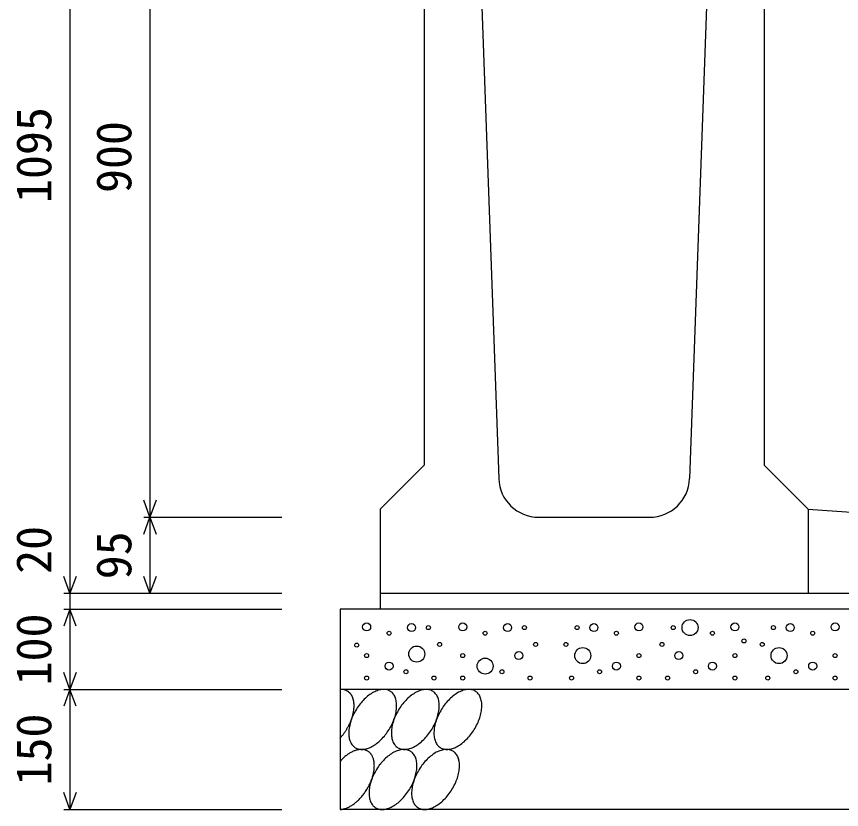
# Model space of a CAD drawing. Units: millimetres, scale not verified. Extents: x -25200 to 25200, y -8910 to 8910.
# Drawn here: x 14938 to 15969, y 1711 to 2702 of the extents above; entities that cross this region are included whole.
import ezdxf
from ezdxf.enums import TextEntityAlignment as Align

# ---------------------------------------------------------------- set-up
doc = ezdxf.new("R2010")
doc.units = ezdxf.units.MM
doc.header["$LTSCALE"] = 30
for name, color, linetype, lineweight in [('0-0_DIM', 7, 'Continuous', 25), ('0-2_HATCH', 6, 'Continuous', 25), ('0-5_OUTLINE', 3, 'Continuous', 25)]:
    doc.layers.add(name, color=color, linetype=linetype, lineweight=lineweight)
doc.styles.add('ＭＳ ゴシック', font='')
doc.styles.get('ＭＳ ゴシック').set_extended_font_data('MS Gothic')

msp = doc.modelspace()

# ---------------------------------------------------------------- linework, layer by layer
at = {"layer": '0-0_DIM'}
for p, q in [((15004.78, 3076.3), (15004.78, 1981.3)), ((15104.78, 2976.3), (15104.78, 2076.3)), ((15097.28, 2076.3), (15269.78, 2076.3)), ((15104.78, 2076.3), (15104.78, 1981.3)), ((14997.28, 1981.3), (15269.78, 1981.3)), ((14997.28, 1961.3), (15269.78, 1961.3)), ((14997.28, 1861.3), (15269.78, 1861.3)), ((15004.78, 1861.3), (15004.78, 1711.3)), ((14997.28, 1711.3), (15269.78, 1711.3))]:
    msp.add_line(p, q, dxfattribs=at)
for points in [[(15112.47, 2097.44), (15104.78, 2076.3), (15097.08, 2097.44)], [(15097.08, 2055.15), (15104.78, 2076.3), (15112.47, 2055.15)], [(15012.48, 2002.44), (15004.78, 1981.3), (14997.08, 2002.44)], [(15112.47, 2002.44), (15104.78, 1981.3), (15097.08, 2002.44)], [(15004.78, 1981.3), (15004.78, 1961.3), (15004.78, 1861.3)], [(15012.48, 1940.15), (15004.78, 1961.3), (14997.08, 1940.15)], [(15012.48, 1882.44), (15004.78, 1861.3), (14997.08, 1882.44)], [(15012.48, 1840.15), (15004.78, 1861.3), (14997.08, 1840.15)], [(15012.48, 1732.44), (15004.78, 1711.3), (14997.08, 1732.44)]]:
    msp.add_lwpolyline(points, dxfattribs=at)
at = {"layer": '0-2_HATCH'}
for points in [[(15347.38, 1860.86), (15346.88, 1860.96), (15346.48, 1861.04), (15346.08, 1861.11), (15345.58, 1861.16), (15345.08, 1861.21), (15344.68, 1861.24), (15344.18, 1861.27), (15343.68, 1861.28), (15343.28, 1861.27), (15342.78, 1861.26), (15342.28, 1861.23)], [(15358.88, 1848.63), (15358.78, 1849.13), (15358.58, 1849.62), (15358.48, 1850.1), (15358.28, 1850.57), (15358.08, 1851.04), (15357.88, 1851.49), (15357.78, 1851.94), (15357.58, 1852.38), (15357.28, 1852.81), (15357.08, 1853.23), (15356.88, 1853.64), (15356.68, 1854.04), (15356.38, 1854.43), (15356.18, 1854.81), (15355.88, 1855.18), (15355.58, 1855.54), (15355.38, 1855.89), (15355.08, 1856.24), (15354.78, 1856.57), (15354.48, 1856.89), (15354.18, 1857.2), (15353.88, 1857.49), (15353.48, 1857.78), (15353.18, 1858.06), (15352.88, 1858.33), (15352.48, 1858.58), (15352.18, 1858.83), (15351.78, 1859.06), (15351.38, 1859.28), (15350.98, 1859.49), (15350.68, 1859.69), (15350.28, 1859.88), (15349.88, 1860.05), (15349.48, 1860.22), (15349.08, 1860.37), (15348.68, 1860.51), (15348.18, 1860.64), (15347.78, 1860.76), (15347.38, 1860.86)], [(15404.98, 1859.08), (15403.88, 1859.66), (15402.78, 1860.15), (15401.68, 1860.56), (15400.58, 1860.87), (15399.28, 1861.1), (15398.08, 1861.23), (15396.78, 1861.28), (15395.48, 1861.23), (15394.08, 1861.1), (15392.68, 1860.87), (15391.28, 1860.56), (15389.88, 1860.15), (15388.48, 1859.66), (15386.98, 1859.09), (15385.58, 1858.42), (15384.08, 1857.68), (15382.58, 1856.85), (15381.18, 1855.94), (15379.68, 1854.96), (15378.28, 1853.9), (15376.78, 1852.77), (15375.38, 1851.56), (15373.98, 1850.29), (15372.58, 1848.96), (15371.18, 1847.57), (15369.88, 1846.12), (15368.58, 1844.61), (15367.28, 1843.06), (15366.08, 1841.46), (15364.88, 1839.81), (15363.78, 1838.13), (15362.68, 1836.41), (15361.58, 1834.66), (15360.68, 1832.89), (15359.68, 1831.09), (15358.78, 1829.28), (15357.98, 1827.45), (15357.18, 1825.62), (15356.48, 1823.78)], [(15412.38, 1847.57), (15411.98, 1848.96), (15411.58, 1850.29), (15411.08, 1851.56), (15410.58, 1852.76), (15409.98, 1853.9), (15409.28, 1854.96), (15408.48, 1855.94), (15407.68, 1856.85), (15406.88, 1857.68), (15405.88, 1858.42), (15404.98, 1859.08)], [(15458.18, 1859.08), (15457.08, 1859.66), (15456.08, 1860.15), (15454.88, 1860.56), (15453.78, 1860.87), (15452.48, 1861.1), (15451.28, 1861.23), (15449.98, 1861.28), (15448.68, 1861.23), (15447.28, 1861.1), (15445.98, 1860.87), (15444.58, 1860.56), (15443.08, 1860.15), (15441.68, 1859.66), (15440.18, 1859.09), (15438.78, 1858.42), (15437.28, 1857.68), (15435.88, 1856.85), (15434.38, 1855.94), (15432.88, 1854.96), (15431.48, 1853.9), (15429.98, 1852.77), (15428.58, 1851.56), (15427.18, 1850.29), (15425.78, 1848.96), (15424.38, 1847.57), (15423.08, 1846.12), (15421.78, 1844.61), (15420.58, 1843.06), (15419.28, 1841.46), (15418.08, 1839.81), (15416.98, 1838.13), (15415.88, 1836.41), (15414.88, 1834.66), (15413.88, 1832.89), (15412.88, 1831.09), (15411.98, 1829.28), (15411.18, 1827.45), (15410.48, 1825.62), (15409.68, 1823.78)], [(15465.58, 1847.57), (15465.18, 1848.96), (15464.78, 1850.29), (15464.28, 1851.56), (15463.78, 1852.76), (15463.18, 1853.9), (15462.48, 1854.96), (15461.68, 1855.94), (15460.88, 1856.85), (15460.08, 1857.68), (15459.08, 1858.42), (15458.18, 1859.08)], [(15511.38, 1859.08), (15510.28, 1859.66), (15509.28, 1860.15), (15508.08, 1860.56), (15506.98, 1860.87), (15505.78, 1861.1), (15504.48, 1861.23), (15503.18, 1861.28), (15501.88, 1861.23), (15500.48, 1861.1), (15499.18, 1860.87), (15497.78, 1860.56), (15496.28, 1860.15), (15494.88, 1859.66), (15493.48, 1859.09), (15491.98, 1858.42), (15490.48, 1857.68), (15489.08, 1856.85), (15487.58, 1855.94), (15486.08, 1854.96), (15484.68, 1853.9), (15483.18, 1852.77), (15481.78, 1851.56), (15480.38, 1850.29), (15478.98, 1848.96), (15477.68, 1847.57), (15476.28, 1846.12), (15474.98, 1844.61), (15473.78, 1843.06), (15472.48, 1841.46), (15471.28, 1839.81), (15470.18, 1838.13), (15469.08, 1836.41), (15468.08, 1834.66), (15467.08, 1832.89), (15466.08, 1831.09), (15465.18, 1829.28), (15464.38, 1827.45), (15463.68, 1825.62), (15462.98, 1823.78)], [(15518.78, 1847.57), (15518.38, 1848.96), (15517.98, 1850.29), (15517.48, 1851.56), (15516.98, 1852.76), (15516.38, 1853.9), (15515.68, 1854.96), (15514.88, 1855.94), (15514.08, 1856.85), (15513.28, 1857.68), (15512.38, 1858.42), (15511.38, 1859.08)], [(15356.88, 1824.79), (15357.08, 1825.46), (15357.28, 1826.13), (15357.58, 1826.8), (15357.78, 1827.46), (15357.88, 1828.13), (15358.08, 1828.8), (15358.28, 1829.46), (15358.48, 1830.12), (15358.58, 1830.78), (15358.78, 1831.44), (15358.88, 1832.09), (15358.98, 1832.75), (15359.18, 1833.4), (15359.28, 1834.04), (15359.38, 1834.69), (15359.38, 1835.33), (15359.48, 1835.96), (15359.58, 1836.59), (15359.68, 1837.22), (15359.68, 1837.85), (15359.78, 1838.47), (15359.78, 1839.08), (15359.78, 1839.69), (15359.78, 1840.29), (15359.78, 1840.89), (15359.78, 1841.49), (15359.78, 1842.08), (15359.78, 1842.66), (15359.78, 1843.24), (15359.68, 1843.81), (15359.68, 1844.37), (15359.58, 1844.93), (15359.48, 1845.48), (15359.38, 1846.02), (15359.38, 1846.56), (15359.28, 1847.09), (15359.18, 1847.61), (15358.98, 1848.12), (15358.88, 1848.63)], [(15379.28, 1788.47), (15380.68, 1789.13), (15382.18, 1789.88), (15383.58, 1790.7), (15385.08, 1791.61), (15386.58, 1792.6), (15387.98, 1793.66), (15389.48, 1794.79), (15390.88, 1795.99), (15392.28, 1797.26), (15393.68, 1798.59), (15394.98, 1799.99), (15396.38, 1801.44), (15397.68, 1802.94), (15398.88, 1804.5), (15400.18, 1806.1), (15401.38, 1807.74), (15402.48, 1809.42), (15403.58, 1811.14), (15404.58, 1812.89), (15405.58, 1814.66), (15406.58, 1816.46), (15407.48, 1818.27), (15408.28, 1820.1), (15408.98, 1821.94), (15409.68, 1823.78), (15410.38, 1825.62), (15410.98, 1827.45), (15411.48, 1829.28), (15411.88, 1831.09), (15412.28, 1832.89), (15412.58, 1834.66), (15412.78, 1836.41), (15412.88, 1838.13), (15412.98, 1839.81), (15412.98, 1841.45), (15412.98, 1843.05), (15412.78, 1844.61), (15412.58, 1846.11), (15412.38, 1847.57)], [(15432.48, 1788.47), (15433.88, 1789.13), (15435.38, 1789.88), (15436.88, 1790.7), (15438.28, 1791.61), (15439.78, 1792.6), (15441.18, 1793.66), (15442.68, 1794.79), (15444.08, 1795.99), (15445.48, 1797.26), (15446.88, 1798.59), (15448.28, 1799.99), (15449.58, 1801.44), (15450.88, 1802.94), (15452.18, 1804.5), (15453.38, 1806.1), (15454.58, 1807.74), (15455.68, 1809.42), (15456.78, 1811.14), (15457.78, 1812.89), (15458.78, 1814.66), (15459.78, 1816.46), (15460.68, 1818.27), (15461.48, 1820.1), (15462.28, 1821.94), (15462.98, 1823.78), (15463.58, 1825.62), (15464.18, 1827.45), (15464.68, 1829.28), (15465.08, 1831.09), (15465.48, 1832.89), (15465.78, 1834.66), (15465.98, 1836.41), (15466.18, 1838.13), (15466.18, 1839.81), (15466.18, 1841.45), (15466.18, 1843.05), (15466.08, 1844.61), (15465.88, 1846.11), (15465.58, 1847.57)], [(15485.68, 1788.47), (15487.08, 1789.13), (15488.58, 1789.88), (15490.08, 1790.7), (15491.48, 1791.61), (15492.98, 1792.6), (15494.38, 1793.66), (15495.88, 1794.79), (15497.28, 1795.99), (15498.68, 1797.26), (15500.08, 1798.59), (15501.48, 1799.99), (15502.78, 1801.44), (15504.08, 1802.94), (15505.38, 1804.5), (15506.58, 1806.1), (15507.78, 1807.74), (15508.88, 1809.42), (15509.98, 1811.14), (15511.08, 1812.89), (15512.08, 1814.66), (15512.98, 1816.46), (15513.88, 1818.27), (15514.68, 1820.1), (15515.48, 1821.94), (15516.18, 1823.78), (15516.78, 1825.62), (15517.38, 1827.45), (15517.88, 1829.28), (15518.28, 1831.09), (15518.68, 1832.89), (15518.98, 1834.66), (15519.18, 1836.41), (15519.38, 1838.13), (15519.38, 1839.81), (15519.48, 1841.45), (15519.38, 1843.05), (15519.28, 1844.61), (15519.08, 1846.11), (15518.78, 1847.57)], [(15342.28, 1800.48), (15342.78, 1801.01), (15343.28, 1801.54), (15343.68, 1802.09), (15344.18, 1802.64), (15344.68, 1803.19), (15345.08, 1803.76), (15345.58, 1804.33), (15346.08, 1804.9), (15346.48, 1805.49), (15346.88, 1806.07), (15347.38, 1806.67), (15347.78, 1807.27), (15348.18, 1807.87), (15348.68, 1808.48), (15349.08, 1809.1), (15349.48, 1809.72), (15349.88, 1810.34), (15350.28, 1810.97), (15350.68, 1811.6), (15350.98, 1812.24), (15351.38, 1812.88), (15351.78, 1813.52), (15352.18, 1814.17), (15352.48, 1814.82), (15352.88, 1815.47), (15353.18, 1816.12), (15353.48, 1816.78), (15353.88, 1817.44), (15354.18, 1818.1), (15354.48, 1818.77), (15354.78, 1819.43), (15355.08, 1820.1), (15355.38, 1820.77), (15355.58, 1821.44), (15355.88, 1822.11), (15356.18, 1822.78), (15356.38, 1823.45), (15356.68, 1824.12), (15356.88, 1824.79)], [(15356.48, 1823.78), (15355.88, 1821.94), (15355.28, 1820.1), (15354.78, 1818.28), (15354.38, 1816.46), (15353.98, 1814.67), (15353.68, 1812.89), (15353.48, 1811.15), (15353.28, 1809.43), (15353.28, 1807.75), (15353.18, 1806.1), (15353.28, 1804.5), (15353.38, 1802.94), (15353.58, 1801.44), (15353.88, 1799.99), (15354.28, 1798.59), (15354.68, 1797.26), (15355.18, 1795.99), (15355.68, 1794.79), (15356.28, 1793.66), (15356.98, 1792.6), (15357.78, 1791.61), (15358.58, 1790.71), (15359.38, 1789.88), (15360.38, 1789.13), (15361.28, 1788.47), (15362.38, 1787.89), (15363.38, 1787.4), (15364.58, 1787), (15365.68, 1786.68), (15366.98, 1786.46), (15368.18, 1786.32), (15369.48, 1786.28), (15370.78, 1786.32), (15372.18, 1786.46), (15373.48, 1786.68), (15374.88, 1787), (15376.38, 1787.4), (15377.78, 1787.89), (15379.28, 1788.47)], [(15409.68, 1823.78), (15409.08, 1821.94), (15408.48, 1820.1), (15407.98, 1818.28), (15407.58, 1816.46), (15407.18, 1814.67), (15406.88, 1812.89), (15406.68, 1811.15), (15406.58, 1809.43), (15406.48, 1807.75), (15406.48, 1806.1), (15406.48, 1804.5), (15406.58, 1802.94), (15406.88, 1801.44), (15407.08, 1799.99), (15407.48, 1798.59), (15407.88, 1797.26), (15408.38, 1795.99), (15408.88, 1794.79), (15409.48, 1793.66), (15410.18, 1792.6), (15410.98, 1791.61), (15411.78, 1790.71), (15412.58, 1789.88), (15413.58, 1789.13), (15414.48, 1788.47), (15415.58, 1787.89), (15416.58, 1787.4), (15417.78, 1787), (15418.88, 1786.68), (15420.18, 1786.46), (15421.38, 1786.32), (15422.68, 1786.28), (15423.98, 1786.32), (15425.38, 1786.46), (15426.78, 1786.68), (15428.18, 1787), (15429.58, 1787.4), (15430.98, 1787.89), (15432.48, 1788.47)], [(15462.98, 1823.78), (15462.28, 1821.94), (15461.68, 1820.1), (15461.18, 1818.28), (15460.78, 1816.46), (15460.38, 1814.67), (15460.08, 1812.89), (15459.88, 1811.15), (15459.78, 1809.43), (15459.68, 1807.75), (15459.68, 1806.1), (15459.68, 1804.5), (15459.88, 1802.94), (15460.08, 1801.44), (15460.28, 1799.99), (15460.68, 1798.59), (15461.08, 1797.26), (15461.58, 1795.99), (15462.08, 1794.79), (15462.68, 1793.66), (15463.38, 1792.6), (15464.18, 1791.61), (15464.98, 1790.71), (15465.78, 1789.88), (15466.78, 1789.13), (15467.68, 1788.47), (15468.78, 1787.89), (15469.88, 1787.4), (15470.98, 1787), (15472.18, 1786.68), (15473.38, 1786.46), (15474.58, 1786.32), (15475.88, 1786.28), (15477.18, 1786.32), (15478.58, 1786.46), (15479.98, 1786.68), (15481.38, 1787), (15482.78, 1787.4), (15484.18, 1787.89), (15485.68, 1788.47)], [(15382.28, 1778.52), (15381.88, 1779.23), (15381.38, 1779.9), (15380.98, 1780.55), (15380.48, 1781.16), (15379.88, 1781.74), (15379.38, 1782.29), (15378.78, 1782.8), (15378.18, 1783.29), (15377.58, 1783.73), (15376.98, 1784.14), (15376.28, 1784.52), (15375.68, 1784.86), (15374.98, 1785.17), (15374.18, 1785.44), (15373.48, 1785.67), (15372.68, 1785.86), (15371.98, 1786.02), (15371.18, 1786.14), (15370.38, 1786.23), (15369.48, 1786.28), (15368.68, 1786.29), (15367.88, 1786.26), (15366.98, 1786.19), (15366.08, 1786.09), (15365.18, 1785.95), (15364.28, 1785.78), (15363.38, 1785.56), (15362.48, 1785.31), (15361.58, 1785.03), (15360.68, 1784.71), (15359.78, 1784.35), (15358.78, 1783.96), (15357.88, 1783.53), (15356.88, 1783.07), (15355.98, 1782.57), (15355.08, 1782.04), (15354.08, 1781.48), (15353.18, 1780.88), (15352.18, 1780.25)], [(15430.28, 1784.09), (15429.18, 1784.67), (15428.18, 1785.16), (15426.98, 1785.57), (15425.88, 1785.88), (15424.68, 1786.11), (15423.38, 1786.24), (15422.08, 1786.29), (15420.78, 1786.24), (15419.38, 1786.11), (15418.08, 1785.88), (15416.68, 1785.57), (15415.18, 1785.16), (15413.78, 1784.67), (15412.38, 1784.1), (15410.88, 1783.43), (15409.38, 1782.69), (15407.98, 1781.86), (15406.48, 1780.95), (15404.98, 1779.97), (15403.58, 1778.91), (15402.08, 1777.78), (15400.68, 1776.57), (15399.28, 1775.3), (15397.88, 1773.97), (15396.58, 1772.58), (15395.18, 1771.13), (15393.88, 1769.62), (15392.68, 1768.07), (15391.38, 1766.47), (15390.28, 1764.82), (15389.08, 1763.14), (15387.98, 1761.42), (15386.98, 1759.67), (15385.98, 1757.9), (15384.98, 1756.1), (15384.18, 1754.29), (15383.28, 1752.46), (15382.58, 1750.63), (15381.88, 1748.79)], [(15437.68, 1772.57), (15437.28, 1773.97), (15436.88, 1775.3), (15436.38, 1776.57), (15435.88, 1777.77), (15435.28, 1778.91), (15434.58, 1779.97), (15433.78, 1780.95), (15432.98, 1781.86), (15432.18, 1782.69), (15431.28, 1783.43), (15430.28, 1784.09)], [(15483.48, 1784.09), (15482.48, 1784.67), (15481.38, 1785.16), (15480.28, 1785.57), (15479.08, 1785.88), (15477.88, 1786.11), (15476.58, 1786.24), (15475.28, 1786.29), (15473.98, 1786.24), (15472.68, 1786.11), (15471.28, 1785.88), (15469.88, 1785.57), (15468.48, 1785.16), (15466.98, 1784.67), (15465.58, 1784.1), (15464.08, 1783.43), (15462.58, 1782.69), (15461.18, 1781.86), (15459.68, 1780.95), (15458.18, 1779.97), (15456.78, 1778.91), (15455.28, 1777.78), (15453.88, 1776.57), (15452.48, 1775.3), (15451.08, 1773.97), (15449.78, 1772.58), (15448.38, 1771.13), (15447.08, 1769.62), (15445.88, 1768.07), (15444.58, 1766.47), (15443.48, 1764.82), (15442.28, 1763.14), (15441.18, 1761.42), (15440.18, 1759.67), (15439.18, 1757.9), (15438.18, 1756.1), (15437.38, 1754.29), (15436.48, 1752.46), (15435.78, 1750.63), (15435.08, 1748.79)], [(15490.88, 1772.57), (15490.58, 1773.97), (15490.08, 1775.3), (15489.68, 1776.57), (15489.08, 1777.77), (15488.48, 1778.91), (15487.78, 1779.97), (15487.08, 1780.95), (15486.28, 1781.86), (15485.38, 1782.69), (15484.48, 1783.43), (15483.48, 1784.09)], [(15352.18, 1780.25), (15351.28, 1779.59), (15350.38, 1778.9), (15349.38, 1778.18), (15348.48, 1777.44), (15347.58, 1776.66), (15346.68, 1775.85), (15345.78, 1775.02), (15344.88, 1774.16), (15343.98, 1773.28), (15343.18, 1772.37), (15342.28, 1771.44)], [(15376.28, 1737.18), (15376.98, 1738.31), (15377.58, 1739.45), (15378.18, 1740.6), (15378.78, 1741.76), (15379.38, 1742.93), (15379.88, 1744.1), (15380.48, 1745.27), (15380.98, 1746.45), (15381.38, 1747.63), (15381.88, 1748.82), (15382.28, 1750), (15382.68, 1751.18), (15382.98, 1752.36), (15383.38, 1753.54), (15383.68, 1754.71), (15383.98, 1755.87), (15384.18, 1757.03), (15384.38, 1758.18), (15384.58, 1759.32), (15384.78, 1760.45), (15384.88, 1761.57), (15384.98, 1762.67), (15385.08, 1763.77), (15385.08, 1764.84), (15385.18, 1765.9), (15385.08, 1766.95), (15385.08, 1767.97), (15384.98, 1768.98), (15384.88, 1769.97), (15384.78, 1770.93), (15384.58, 1771.88), (15384.38, 1772.8), (15384.18, 1773.69), (15383.98, 1774.56), (15383.68, 1775.41), (15383.38, 1776.23), (15382.98, 1777.02), (15382.68, 1777.79), (15382.28, 1778.52)], [(15404.58, 1713.48), (15405.98, 1714.14), (15407.48, 1714.89), (15408.98, 1715.71), (15410.38, 1716.62), (15411.88, 1717.61), (15413.28, 1718.67), (15414.78, 1719.8), (15416.18, 1721), (15417.58, 1722.27), (15418.98, 1723.6), (15420.38, 1725), (15421.68, 1726.45), (15422.98, 1727.95), (15424.28, 1729.51), (15425.48, 1731.11), (15426.68, 1732.75), (15427.78, 1734.43), (15428.88, 1736.15), (15429.98, 1737.9), (15430.98, 1739.67), (15431.88, 1741.47), (15432.78, 1743.28), (15433.58, 1745.11), (15434.38, 1746.94), (15435.08, 1748.78), (15435.68, 1750.62), (15436.28, 1752.46), (15436.78, 1754.29), (15437.18, 1756.1), (15437.58, 1757.9), (15437.88, 1759.67), (15438.08, 1761.42), (15438.28, 1763.14), (15438.38, 1764.82), (15438.38, 1766.46), (15438.28, 1768.06), (15438.18, 1769.62), (15437.98, 1771.12), (15437.68, 1772.57)], [(15457.78, 1713.48), (15459.18, 1714.14), (15460.68, 1714.89), (15462.18, 1715.71), (15463.58, 1716.62), (15465.08, 1717.61), (15466.58, 1718.67), (15467.98, 1719.8), (15469.38, 1721), (15470.78, 1722.27), (15472.18, 1723.6), (15473.58, 1725), (15474.88, 1726.45), (15476.18, 1727.95), (15477.48, 1729.51), (15478.68, 1731.11), (15479.88, 1732.75), (15480.98, 1734.43), (15482.08, 1736.15), (15483.18, 1737.9), (15484.18, 1739.67), (15485.08, 1741.47), (15485.98, 1743.28), (15486.78, 1745.11), (15487.58, 1746.94), (15488.28, 1748.78), (15488.88, 1750.62), (15489.48, 1752.46), (15489.98, 1754.29), (15490.38, 1756.1), (15490.78, 1757.9), (15491.08, 1759.67), (15491.28, 1761.42), (15491.48, 1763.14), (15491.58, 1764.82), (15491.58, 1766.46), (15491.48, 1768.06), (15491.38, 1769.62), (15491.18, 1771.12), (15490.88, 1772.57)], [(15381.88, 1748.79), (15381.18, 1746.95), (15380.68, 1745.11), (15380.08, 1743.29), (15379.68, 1741.47), (15379.28, 1739.68), (15378.98, 1737.9), (15378.78, 1736.15), (15378.68, 1734.44), (15378.58, 1732.75), (15378.58, 1731.11), (15378.58, 1729.51), (15378.78, 1727.95), (15378.98, 1726.45), (15379.18, 1725), (15379.58, 1723.6), (15379.98, 1722.27), (15380.48, 1721), (15380.98, 1719.8), (15381.68, 1718.67), (15382.28, 1717.61), (15383.08, 1716.62), (15383.88, 1715.72), (15384.78, 1714.89), (15385.68, 1714.14), (15386.58, 1713.48), (15387.68, 1712.9), (15388.78, 1712.41), (15389.88, 1712.01), (15391.08, 1711.69), (15392.28, 1711.47), (15393.48, 1711.33), (15394.78, 1711.29), (15396.08, 1711.33), (15397.48, 1711.47), (15398.88, 1711.69), (15400.28, 1712.01), (15401.68, 1712.41), (15403.08, 1712.9), (15404.58, 1713.48)], [(15435.08, 1748.79), (15434.38, 1746.95), (15433.88, 1745.11), (15433.38, 1743.29), (15432.88, 1741.47), (15432.58, 1739.68), (15432.28, 1737.9), (15431.98, 1736.15), (15431.88, 1734.44), (15431.78, 1732.75), (15431.78, 1731.11), (15431.78, 1729.51), (15431.98, 1727.95), (15432.18, 1726.45), (15432.38, 1725), (15432.78, 1723.6), (15433.18, 1722.27), (15433.68, 1721), (15434.18, 1719.8), (15434.88, 1718.67), (15435.48, 1717.61), (15436.28, 1716.62), (15437.08, 1715.72), (15437.98, 1714.89), (15438.88, 1714.14), (15439.88, 1713.48), (15440.88, 1712.9), (15441.98, 1712.41), (15443.08, 1712.01), (15444.28, 1711.69), (15445.48, 1711.47), (15446.68, 1711.33), (15447.98, 1711.29), (15449.28, 1711.33), (15450.68, 1711.47), (15452.08, 1711.69), (15453.48, 1712.01), (15454.88, 1712.41), (15456.28, 1712.9), (15457.78, 1713.48)], [(15342.28, 1711.3), (15343.18, 1711.35), (15343.98, 1711.43), (15344.88, 1711.56), (15345.78, 1711.72), (15346.68, 1711.92), (15347.58, 1712.15), (15348.48, 1712.42), (15349.38, 1712.73), (15350.38, 1713.07), (15351.28, 1713.45), (15352.18, 1713.86), (15353.18, 1714.31), (15354.08, 1714.79), (15355.08, 1715.31), (15355.98, 1715.86), (15356.88, 1716.44), (15357.88, 1717.06), (15358.78, 1717.7), (15359.78, 1718.38), (15360.68, 1719.09), (15361.58, 1719.83), (15362.48, 1720.59), (15363.38, 1721.39), (15364.28, 1722.21), (15365.18, 1723.05), (15366.08, 1723.93), (15366.98, 1724.82), (15367.88, 1725.75), (15368.68, 1726.69), (15369.48, 1727.66), (15370.38, 1728.65), (15371.18, 1729.65), (15371.98, 1730.68), (15372.68, 1731.72), (15373.48, 1732.79), (15374.18, 1733.86), (15374.98, 1734.96), (15375.68, 1736.06), (15376.28, 1737.18)]]:
    msp.add_lwpolyline(points, dxfattribs=at)
for centre, radius in [((15779.55, 1938.47), 10), ((15375.56, 1939.35), 5), ((15431.64, 1938.47), 5), ((15452.67, 1938.47), 2.5), ((15495.56, 1939.35), 5), ((15551.64, 1938.47), 5), ((15572.67, 1938.47), 2.5), ((15638.52, 1938.47), 2.5), ((15659.55, 1938.47), 5), ((15715.63, 1939.35), 5), ((15758.52, 1938.47), 2.5), ((15835.63, 1939.35), 5), ((15883.75, 1938.47), 2.5), ((15904.78, 1938.47), 5), ((15960.85, 1939.35), 5), ((15403.6, 1931.47), 2.5), ((15523.6, 1931.47), 2.5), ((15687.59, 1931.47), 2.5), ((15807.59, 1931.47), 2.5), ((15932.81, 1931.47), 2.5), ((15363.14, 1916.55), 2.5), ((15466.68, 1917.46), 2.5), ((15586.68, 1917.46), 2.5), ((15624.5, 1917.46), 2.5), ((15744.5, 1917.46), 2.5), ((15846.97, 1921.78), 2.5), ((15869.73, 1917.46), 2.5), ((15438.17, 1905.46), 10), ((15565.66, 1903.46), 5), ((15645.53, 1903.46), 10), ((15765.53, 1903.46), 5), ((15890.76, 1903.46), 10), ((15375.56, 1903.46), 2.5), ((15495.56, 1903.46), 2.5), ((15523.6, 1890.32), 10), ((15715.63, 1903.46), 2.5), ((15835.63, 1903.46), 2.5), ((15960.85, 1903.46), 2.5), ((15403.6, 1890.32), 5), ((15687.59, 1890.32), 5), ((15807.59, 1890.32), 5), ((15932.81, 1890.32), 5), ((15375.56, 1875.44), 2.5), ((15424.63, 1883.32), 2.5), ((15459.67, 1875.44), 2.5), ((15495.56, 1875.44), 2.5), ((15544.63, 1883.32), 2.5), ((15579.67, 1875.44), 2.5), ((15631.51, 1875.44), 2.5), ((15666.56, 1883.32), 2.5), ((15715.63, 1875.44), 2.5), ((15751.51, 1875.44), 2.5), ((15786.56, 1883.32), 2.5), ((15835.63, 1875.44), 2.5), ((15876.74, 1875.44), 2.5), ((15911.78, 1883.32), 2.5), ((15960.85, 1875.44), 2.5)]:
    msp.add_circle(centre, radius, dxfattribs=at)
at = {"layer": '0-5_OUTLINE'}
for p, q in [((15509.78, 2976.3), (15540.54, 2124.49)), ((15809.78, 2976.3), (15779.02, 2124.49)), ((15447.28, 2861.3), (15447.28, 2141.3)), ((15872.28, 2861.3), (15872.28, 2141.3)), ((15392.28, 2086.3), (15447.28, 2141.3)), ((15927.28, 2086.3), (15872.28, 2141.3)), ((15392.28, 2086.3), (15392.28, 1961.3)), ((15927.28, 2086.3), (16377.28, 2056.3)), ((15927.28, 2086.3), (15927.28, 1981.3)), ((15590.51, 2076.3), (15729.05, 2076.3)), ((15392.28, 1981.3), (16377.28, 1981.3)), ((15342.28, 1961.3), (15342.28, 1711.3)), ((16427.28, 1961.3), (15342.28, 1961.3)), ((16427.28, 1861.3), (15342.28, 1861.3)), ((16427.28, 1711.3), (15342.28, 1711.3))]:
    msp.add_line(p, q, dxfattribs=at)
for centre, start, end in [((15590.51, 2126.3), 182.06812, 270), ((15729.05, 2126.3), 270, 357.93188)]:
    msp.add_arc(centre, 50, start, end, dxfattribs=at)

# ---------------------------------------------------------------- texts
at = {"layer": '0-0_DIM', "style": 'ＭＳ ゴシック'}
for s, p in [('1095', (14994.78, 2468.8)), ('900', (15094.78, 2481.3)), ('20', (14994.78, 2005.61)), ('95', (15094.78, 1998.8)), ('100', (14994.78, 1866.3)), ('150', (14994.78, 1741.3))]:
    msp.add_text(s, height=43.99, rotation=90, dxfattribs=at).set_placement(p, align=Align.BOTTOM_LEFT)

doc.saveas('drawing.dxf')
